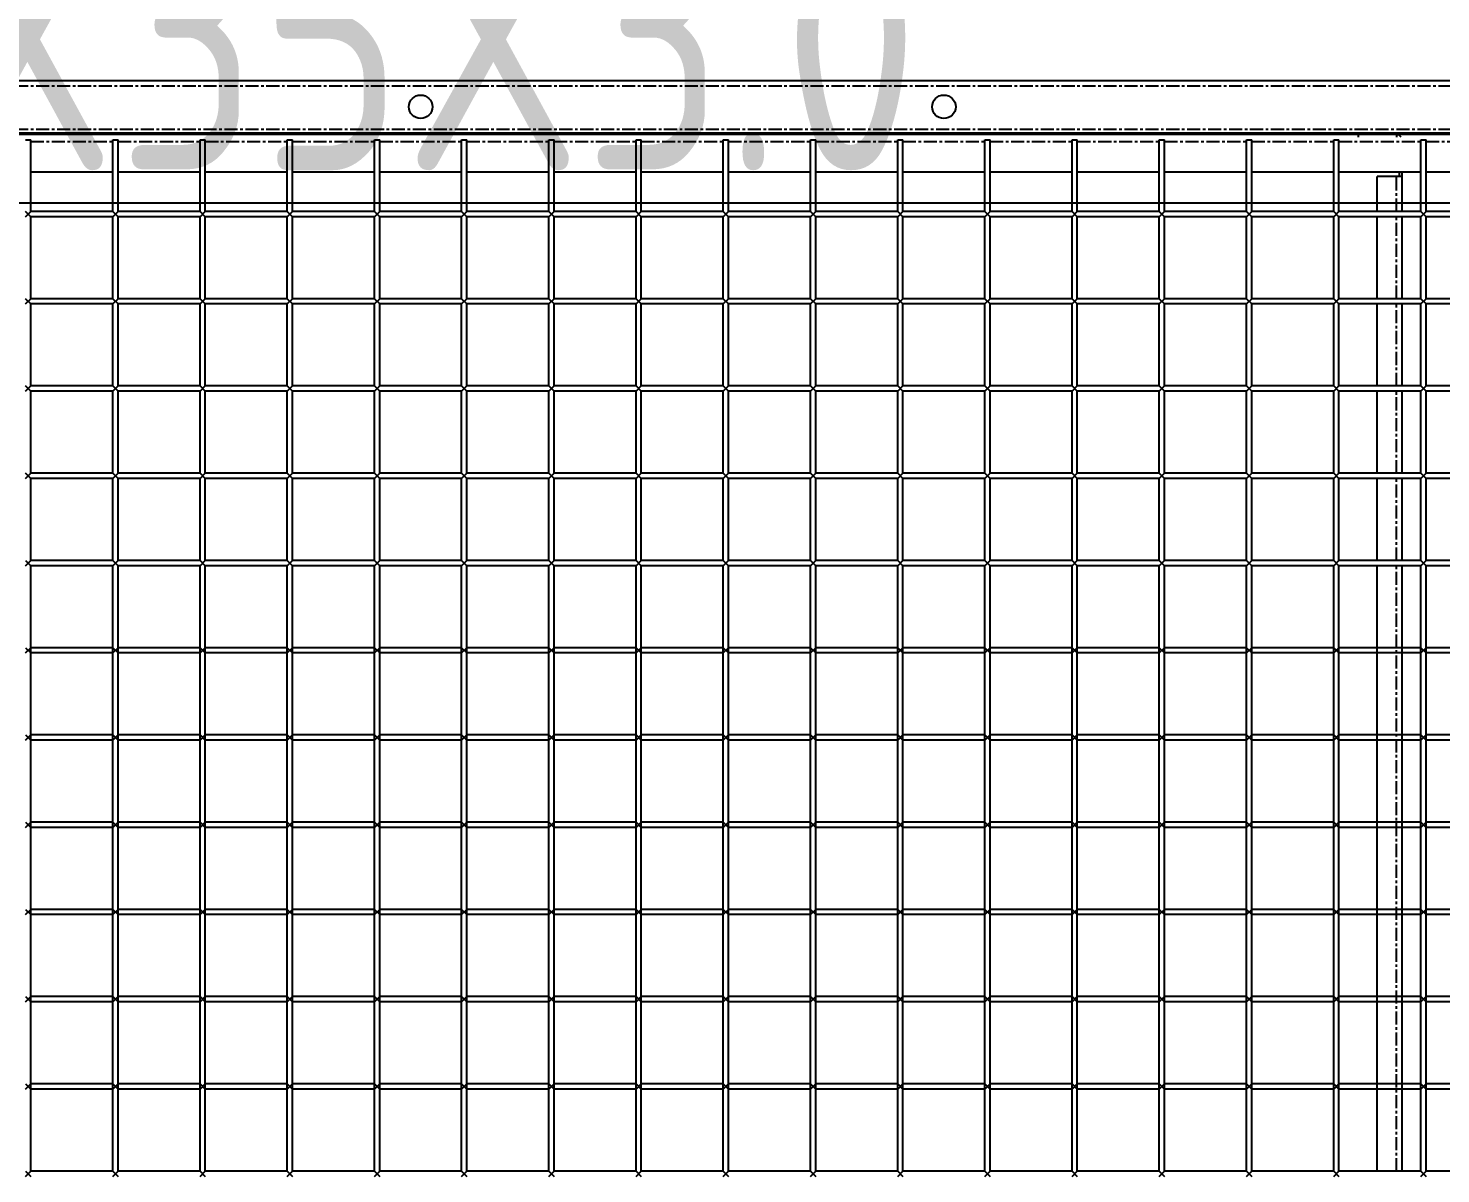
# Model space of a CAD drawing. Header units: millimetres. Extents: x -198529 to 244266, y -64 to 158464.
# Drawn here: x -144803 to -143993, y 108874 to 109530 of the extents above; entities that cross this region are included whole.
import ezdxf

# ---------------------------------------------------------------- set-up
doc = ezdxf.new("R2010")
doc.units = ezdxf.units.MM
doc.linetypes.add('CENTER', pattern=[12, 7.5, -1.5, 1.5, -1.5])
for name, color, linetype in [('0-DCC', 30, 'Continuous'), ('0-DCC-STRUC', 180, 'Continuous'), ('0-DCC-STRUC-T', 4, 'Continuous')]:
    doc.layers.add(name, color=color, linetype=linetype)
doc.styles.add('EDRI-COM', font='tssdeng.shx', dxfattribs={"width": 0.8, "bigfont": 'hztxt.shx'})

# ---------------------------------------------------------------- blocks, each defined once
blk = doc.blocks.new('DCC2850x2600(左)')
at = {"color": 0, "linetype": 'Continuous'}
for p, q in [((47991.5, -71878.48), (50640, -71878.48)), ((50640, -71909.38), (47993, -71909.38)), ((49413.5, -71912.38), (49416.5, -71912.38)), ((49416.5, -71953.48), (49416.5, -71912.38)), ((49463.5, -71953.48), (49463.5, -71912.38)), ((49463.5, -71912.38), (49466.5, -71912.38)), ((49466.5, -71953.48), (49466.5, -71912.38)), ((49513.5, -71953.48), (49513.5, -71912.38)), ((49513.5, -71912.38), (49516.5, -71912.38)), ((49516.5, -71953.48), (49516.5, -71912.38)), ((49563.5, -71953.48), (49563.5, -71912.38)), ((49563.5, -71912.38), (49566.5, -71912.38)), ((49566.5, -71953.48), (49566.5, -71912.38)), ((49613.5, -71953.48), (49613.5, -71912.38)), ((49613.5, -71912.38), (49616.5, -71912.38)), ((49616.5, -71953.48), (49616.5, -71912.38)), ((49663.5, -71953.48), (49663.5, -71912.38)), ((49663.5, -71912.38), (49666.5, -71912.38)), ((49666.5, -71953.48), (49666.5, -71912.38)), ((49713.5, -71953.48), (49713.5, -71912.38)), ((49713.5, -71912.38), (49716.5, -71912.38)), ((49716.5, -71953.48), (49716.5, -71912.38)), ((49763.5, -71953.48), (49763.5, -71912.38)), ((49763.5, -71912.38), (49766.5, -71912.38)), ((49766.5, -71953.48), (49766.5, -71912.38)), ((49813.5, -71953.48), (49813.5, -71912.38)), ((49813.5, -71912.38), (49816.5, -71912.38)), ((49816.5, -71953.48), (49816.5, -71912.38)), ((49863.5, -71953.48), (49863.5, -71912.38)), ((49863.5, -71912.38), (49866.5, -71912.38)), ((49866.5, -71953.48), (49866.5, -71912.38)), ((49913.5, -71953.48), (49913.5, -71912.38)), ((49913.5, -71912.38), (49916.5, -71912.38)), ((49916.5, -71953.48), (49916.5, -71912.38)), ((49963.5, -71953.48), (49963.5, -71912.38)), ((49963.5, -71912.38), (49966.5, -71912.38)), ((49966.5, -71953.48), (49966.5, -71912.38)), ((50013.5, -71953.48), (50013.5, -71912.38)), ((50013.5, -71912.38), (50016.5, -71912.38)), ((50016.5, -71953.48), (50016.5, -71912.38)), ((50063.5, -71953.48), (50063.5, -71912.38)), ((50063.5, -71912.38), (50066.5, -71912.38)), ((50066.5, -71953.48), (50066.5, -71912.38)), ((50113.5, -71953.48), (50113.5, -71912.38)), ((50113.5, -71912.38), (50116.5, -71912.38)), ((50116.5, -71953.48), (50116.5, -71912.38)), ((50163.5, -71953.48), (50163.5, -71912.38)), ((50163.5, -71912.38), (50166.5, -71912.38)), ((50166.5, -71953.48), (50166.5, -71912.38)), ((50177.5, -71909.38), (50177.5, -71910.88)), ((50213.5, -71953.48), (50213.5, -71912.38)), ((50213.5, -71912.38), (50216.5, -71912.38)), ((50216.5, -71953.48), (50216.5, -71912.38)), ((49463.5, -71930.88), (49416.5, -71930.88)), ((49513.5, -71930.88), (49466.5, -71930.88)), ((49563.5, -71930.88), (49516.5, -71930.88)), ((49613.5, -71930.88), (49566.5, -71930.88)), ((49663.5, -71930.88), (49616.5, -71930.88)), ((49713.5, -71930.88), (49666.5, -71930.88)), ((49763.5, -71930.88), (49716.5, -71930.88)), ((49813.5, -71930.88), (49766.5, -71930.88)), ((49863.5, -71930.88), (49816.5, -71930.88)), ((49913.5, -71930.88), (49866.5, -71930.88)), ((49963.5, -71930.88), (49916.5, -71930.88)), ((50013.5, -71930.88), (49966.5, -71930.88)), ((50063.5, -71930.88), (50016.5, -71930.88)), ((50113.5, -71930.88), (50066.5, -71930.88)), ((50163.5, -71930.88), (50116.5, -71930.88)), ((50213.5, -71930.88), (50166.5, -71930.88)), ((50201, -71930.88), (50201, -71933.38)), ((50202.5, -71930.88), (50202.5, -71953.48)), ((50263.5, -71930.88), (50216.5, -71930.88)), ((50188.5, -71953.48), (50188.5, -71933.38)), ((50202.5, -71933.38), (50188.5, -71933.38)), ((49413.5, -71956.48), (49416.5, -71953.48)), ((49416.5, -71956.48), (49413.5, -71953.48)), ((49463.5, -71953.48), (49416.5, -71953.48)), ((49416.5, -72003.48), (49416.5, -71956.48)), ((49463.5, -71956.48), (49416.5, -71956.48)), ((49463.5, -71956.48), (49466.5, -71953.48)), ((49466.5, -71956.48), (49463.5, -71953.48)), ((49463.5, -72003.48), (49463.5, -71956.48)), ((49513.5, -71953.48), (49466.5, -71953.48)), ((49466.5, -72003.48), (49466.5, -71956.48)), ((49513.5, -71956.48), (49466.5, -71956.48)), ((49513.5, -71956.48), (49516.5, -71953.48)), ((49516.5, -71956.48), (49513.5, -71953.48)), ((49513.5, -72003.48), (49513.5, -71956.48)), ((49563.5, -71953.48), (49516.5, -71953.48)), ((49516.5, -72003.48), (49516.5, -71956.48)), ((49563.5, -71956.48), (49516.5, -71956.48)), ((49563.5, -71956.48), (49566.5, -71953.48)), ((49563.5, -71953.48), (49566.5, -71956.48)), ((49563.5, -72003.48), (49563.5, -71956.48)), ((49613.5, -71953.48), (49566.5, -71953.48)), ((49566.5, -72003.48), (49566.5, -71956.48)), ((49613.5, -71956.48), (49566.5, -71956.48)), ((49613.5, -71956.48), (49616.5, -71953.48)), ((49613.5, -71953.48), (49616.5, -71956.48)), ((49613.5, -72003.48), (49613.5, -71956.48)), ((49663.5, -71953.48), (49616.5, -71953.48)), ((49616.5, -72003.48), (49616.5, -71956.48)), ((49663.5, -71956.48), (49616.5, -71956.48)), ((49663.5, -71956.48), (49666.5, -71953.48)), ((49663.5, -71953.48), (49666.5, -71956.48)), ((49663.5, -72003.48), (49663.5, -71956.48)), ((49713.5, -71953.48), (49666.5, -71953.48)), ((49666.5, -72003.48), (49666.5, -71956.48)), ((49713.5, -71956.48), (49666.5, -71956.48)), ((49713.5, -71956.48), (49716.5, -71953.48)), ((49713.5, -71953.48), (49716.5, -71956.48)), ((49713.5, -72003.48), (49713.5, -71956.48)), ((49763.5, -71953.48), (49716.5, -71953.48)), ((49716.5, -72003.48), (49716.5, -71956.48)), ((49763.5, -71956.48), (49716.5, -71956.48)), ((49763.5, -71956.48), (49766.5, -71953.48)), ((49763.5, -71953.48), (49766.5, -71956.48)), ((49763.5, -72003.48), (49763.5, -71956.48)), ((49813.5, -71953.48), (49766.5, -71953.48)), ((49766.5, -72003.48), (49766.5, -71956.48)), ((49813.5, -71956.48), (49766.5, -71956.48)), ((49813.5, -71956.48), (49816.5, -71953.48)), ((49813.5, -71953.48), (49816.5, -71956.48)), ((49813.5, -72003.48), (49813.5, -71956.48)), ((49863.5, -71953.48), (49816.5, -71953.48)), ((49816.5, -72003.48), (49816.5, -71956.48)), ((49863.5, -71956.48), (49816.5, -71956.48)), ((49863.5, -71956.48), (49866.5, -71953.48)), ((49863.5, -71953.48), (49866.5, -71956.48)), ((49863.5, -72003.48), (49863.5, -71956.48)), ((49913.5, -71953.48), (49866.5, -71953.48)), ((49866.5, -72003.48), (49866.5, -71956.48)), ((49913.5, -71956.48), (49866.5, -71956.48)), ((49913.5, -71956.48), (49916.5, -71953.48)), ((49913.5, -71953.48), (49916.5, -71956.48)), ((49913.5, -72003.48), (49913.5, -71956.48)), ((49963.5, -71953.48), (49916.5, -71953.48)), ((49916.5, -72003.48), (49916.5, -71956.48)), ((49963.5, -71956.48), (49916.5, -71956.48)), ((49963.5, -71956.48), (49966.5, -71953.48)), ((49963.5, -71953.48), (49966.5, -71956.48)), ((49963.5, -72003.48), (49963.5, -71956.48)), ((50013.5, -71953.48), (49966.5, -71953.48)), ((49966.5, -72003.48), (49966.5, -71956.48)), ((50013.5, -71956.48), (49966.5, -71956.48)), ((50013.5, -71956.48), (50016.5, -71953.48)), ((50013.5, -71953.48), (50016.5, -71956.48)), ((50013.5, -72003.48), (50013.5, -71956.48)), ((50063.5, -71953.48), (50016.5, -71953.48)), ((50016.5, -72003.48), (50016.5, -71956.48)), ((50063.5, -71956.48), (50016.5, -71956.48)), ((50063.5, -71956.48), (50066.5, -71953.48)), ((50063.5, -71953.48), (50066.5, -71956.48)), ((50063.5, -72003.48), (50063.5, -71956.48)), ((50113.5, -71953.48), (50066.5, -71953.48)), ((50066.5, -72003.48), (50066.5, -71956.48)), ((50113.5, -71956.48), (50066.5, -71956.48)), ((50113.5, -71956.48), (50116.5, -71953.48)), ((50113.5, -71953.48), (50116.5, -71956.48)), ((50113.5, -72003.48), (50113.5, -71956.48)), ((50163.5, -71953.48), (50116.5, -71953.48)), ((50116.5, -72003.48), (50116.5, -71956.48)), ((50163.5, -71956.48), (50116.5, -71956.48)), ((50163.5, -71956.48), (50166.5, -71953.48)), ((50163.5, -71953.48), (50166.5, -71956.48)), ((50163.5, -72003.48), (50163.5, -71956.48)), ((50213.5, -71953.48), (50166.5, -71953.48)), ((50166.5, -72003.48), (50166.5, -71956.48)), ((50213.5, -71956.48), (50166.5, -71956.48)), ((50188.5, -72003.48), (50188.5, -71956.48)), ((50202.5, -71956.48), (50202.5, -72003.48)), ((50213.5, -71956.48), (50216.5, -71953.48)), ((50213.5, -71953.48), (50216.5, -71956.48)), ((50213.5, -72003.48), (50213.5, -71956.48)), ((50263.5, -71953.48), (50216.5, -71953.48)), ((50216.5, -72003.48), (50216.5, -71956.48)), ((50263.5, -71956.48), (50216.5, -71956.48)), ((49413.5, -72006.48), (49416.5, -72003.48)), ((49416.5, -72006.48), (49413.5, -72003.48)), ((49463.5, -72003.48), (49416.5, -72003.48)), ((49463.5, -72006.48), (49466.5, -72003.48)), ((49466.5, -72006.48), (49463.5, -72003.48)), ((49513.5, -72003.48), (49466.5, -72003.48)), ((49513.5, -72006.48), (49516.5, -72003.48)), ((49516.5, -72006.48), (49513.5, -72003.48)), ((49563.5, -72003.48), (49516.5, -72003.48)), ((49563.5, -72006.48), (49566.5, -72003.48)), ((49563.5, -72003.48), (49566.5, -72006.48)), ((49613.5, -72003.48), (49566.5, -72003.48)), ((49613.5, -72006.48), (49616.5, -72003.48)), ((49613.5, -72003.48), (49616.5, -72006.48)), ((49663.5, -72003.48), (49616.5, -72003.48)), ((49663.5, -72006.48), (49666.5, -72003.48)), ((49663.5, -72003.48), (49666.5, -72006.48)), ((49713.5, -72003.48), (49666.5, -72003.48)), ((49713.5, -72006.48), (49716.5, -72003.48)), ((49713.5, -72003.48), (49716.5, -72006.48)), ((49763.5, -72003.48), (49716.5, -72003.48)), ((49763.5, -72006.48), (49766.5, -72003.48)), ((49763.5, -72003.48), (49766.5, -72006.48)), ((49813.5, -72003.48), (49766.5, -72003.48)), ((49813.5, -72006.48), (49816.5, -72003.48)), ((49813.5, -72003.48), (49816.5, -72006.48)), ((49863.5, -72003.48), (49816.5, -72003.48)), ((49863.5, -72006.48), (49866.5, -72003.48)), ((49863.5, -72003.48), (49866.5, -72006.48)), ((49913.5, -72003.48), (49866.5, -72003.48)), ((49913.5, -72006.48), (49916.5, -72003.48)), ((49913.5, -72003.48), (49916.5, -72006.48)), ((49963.5, -72003.48), (49916.5, -72003.48)), ((49963.5, -72006.48), (49966.5, -72003.48)), ((49963.5, -72003.48), (49966.5, -72006.48)), ((50013.5, -72003.48), (49966.5, -72003.48)), ((50013.5, -72006.48), (50016.5, -72003.48)), ((50013.5, -72003.48), (50016.5, -72006.48)), ((50063.5, -72003.48), (50016.5, -72003.48)), ((50063.5, -72006.48), (50066.5, -72003.48)), ((50063.5, -72003.48), (50066.5, -72006.48)), ((50113.5, -72003.48), (50066.5, -72003.48)), ((50113.5, -72006.48), (50116.5, -72003.48)), ((50113.5, -72003.48), (50116.5, -72006.48)), ((50163.5, -72003.48), (50116.5, -72003.48)), ((50163.5, -72006.48), (50166.5, -72003.48)), ((50163.5, -72003.48), (50166.5, -72006.48)), ((50213.5, -72003.48), (50166.5, -72003.48)), ((50213.5, -72006.48), (50216.5, -72003.48)), ((50213.5, -72003.48), (50216.5, -72006.48)), ((50263.5, -72003.48), (50216.5, -72003.48)), ((49416.5, -72053.48), (49416.5, -72006.48)), ((49463.5, -72006.48), (49416.5, -72006.48)), ((49463.5, -72053.48), (49463.5, -72006.48)), ((49466.5, -72053.48), (49466.5, -72006.48)), ((49513.5, -72006.48), (49466.5, -72006.48)), ((49513.5, -72053.48), (49513.5, -72006.48)), ((49516.5, -72053.48), (49516.5, -72006.48)), ((49563.5, -72006.48), (49516.5, -72006.48)), ((49563.5, -72053.48), (49563.5, -72006.48)), ((49566.5, -72053.48), (49566.5, -72006.48)), ((49613.5, -72006.48), (49566.5, -72006.48)), ((49613.5, -72053.48), (49613.5, -72006.48)), ((49616.5, -72053.48), (49616.5, -72006.48)), ((49663.5, -72006.48), (49616.5, -72006.48)), ((49663.5, -72053.48), (49663.5, -72006.48)), ((49666.5, -72053.48), (49666.5, -72006.48)), ((49713.5, -72006.48), (49666.5, -72006.48)), ((49713.5, -72053.48), (49713.5, -72006.48)), ((49716.5, -72053.48), (49716.5, -72006.48)), ((49763.5, -72006.48), (49716.5, -72006.48)), ((49763.5, -72053.48), (49763.5, -72006.48)), ((49766.5, -72053.48), (49766.5, -72006.48)), ((49813.5, -72006.48), (49766.5, -72006.48)), ((49813.5, -72053.48), (49813.5, -72006.48)), ((49816.5, -72053.48), (49816.5, -72006.48)), ((49863.5, -72006.48), (49816.5, -72006.48)), ((49863.5, -72053.48), (49863.5, -72006.48)), ((49866.5, -72053.48), (49866.5, -72006.48)), ((49913.5, -72006.48), (49866.5, -72006.48)), ((49913.5, -72053.48), (49913.5, -72006.48)), ((49916.5, -72053.48), (49916.5, -72006.48)), ((49963.5, -72006.48), (49916.5, -72006.48)), ((49963.5, -72053.48), (49963.5, -72006.48)), ((49966.5, -72053.48), (49966.5, -72006.48)), ((50013.5, -72006.48), (49966.5, -72006.48)), ((50013.5, -72053.48), (50013.5, -72006.48)), ((50016.5, -72053.48), (50016.5, -72006.48)), ((50063.5, -72006.48), (50016.5, -72006.48)), ((50063.5, -72053.48), (50063.5, -72006.48)), ((50066.5, -72053.48), (50066.5, -72006.48)), ((50113.5, -72006.48), (50066.5, -72006.48)), ((50113.5, -72053.48), (50113.5, -72006.48)), ((50116.5, -72053.48), (50116.5, -72006.48)), ((50163.5, -72006.48), (50116.5, -72006.48)), ((50163.5, -72053.48), (50163.5, -72006.48)), ((50166.5, -72053.48), (50166.5, -72006.48)), ((50213.5, -72006.48), (50166.5, -72006.48)), ((50188.5, -72053.48), (50188.5, -72006.48)), ((50202.5, -72006.48), (50202.5, -72053.48)), ((50213.5, -72053.48), (50213.5, -72006.48)), ((50216.5, -72053.48), (50216.5, -72006.48)), ((50263.5, -72006.48), (50216.5, -72006.48)), ((49413.5, -72056.48), (49416.5, -72053.48)), ((49416.5, -72056.48), (49413.5, -72053.48)), ((49463.5, -72053.48), (49416.5, -72053.48)), ((49463.5, -72056.48), (49466.5, -72053.48)), ((49466.5, -72056.48), (49463.5, -72053.48)), ((49513.5, -72053.48), (49466.5, -72053.48)), ((49513.5, -72056.48), (49516.5, -72053.48)), ((49513.5, -72053.48), (49516.5, -72056.48)), ((49563.5, -72053.48), (49516.5, -72053.48)), ((49563.5, -72056.48), (49566.5, -72053.48)), ((49563.5, -72053.48), (49566.5, -72056.48)), ((49613.5, -72053.48), (49566.5, -72053.48)), ((49613.5, -72056.48), (49616.5, -72053.48)), ((49613.5, -72053.48), (49616.5, -72056.48)), ((49663.5, -72053.48), (49616.5, -72053.48)), ((49663.5, -72056.48), (49666.5, -72053.48)), ((49663.5, -72053.48), (49666.5, -72056.48)), ((49713.5, -72053.48), (49666.5, -72053.48)), ((49713.5, -72056.48), (49716.5, -72053.48)), ((49713.5, -72053.48), (49716.5, -72056.48)), ((49763.5, -72053.48), (49716.5, -72053.48)), ((49763.5, -72056.48), (49766.5, -72053.48)), ((49763.5, -72053.48), (49766.5, -72056.48)), ((49813.5, -72053.48), (49766.5, -72053.48)), ((49813.5, -72056.48), (49816.5, -72053.48)), ((49813.5, -72053.48), (49816.5, -72056.48)), ((49863.5, -72053.48), (49816.5, -72053.48)), ((49863.5, -72056.48), (49866.5, -72053.48)), ((49863.5, -72053.48), (49866.5, -72056.48)), ((49913.5, -72053.48), (49866.5, -72053.48)), ((49913.5, -72056.48), (49916.5, -72053.48)), ((49913.5, -72053.48), (49916.5, -72056.48)), ((49963.5, -72053.48), (49916.5, -72053.48)), ((49963.5, -72056.48), (49966.5, -72053.48)), ((49963.5, -72053.48), (49966.5, -72056.48)), ((50013.5, -72053.48), (49966.5, -72053.48)), ((50013.5, -72056.48), (50016.5, -72053.48)), ((50013.5, -72053.48), (50016.5, -72056.48)), ((50063.5, -72053.48), (50016.5, -72053.48)), ((50063.5, -72056.48), (50066.5, -72053.48)), ((50063.5, -72053.48), (50066.5, -72056.48)), ((50113.5, -72053.48), (50066.5, -72053.48)), ((50113.5, -72056.48), (50116.5, -72053.48)), ((50113.5, -72053.48), (50116.5, -72056.48)), ((50163.5, -72053.48), (50116.5, -72053.48)), ((50163.5, -72056.48), (50166.5, -72053.48)), ((50163.5, -72053.48), (50166.5, -72056.48)), ((50213.5, -72053.48), (50166.5, -72053.48)), ((50213.5, -72056.48), (50216.5, -72053.48)), ((50213.5, -72053.48), (50216.5, -72056.48)), ((50263.5, -72053.48), (50216.5, -72053.48)), ((49416.5, -72103.48), (49416.5, -72056.48)), ((49463.5, -72056.48), (49416.5, -72056.48)), ((49463.5, -72103.48), (49463.5, -72056.48)), ((49466.5, -72103.48), (49466.5, -72056.48)), ((49513.5, -72056.48), (49466.5, -72056.48)), ((49513.5, -72103.48), (49513.5, -72056.48)), ((49516.5, -72103.48), (49516.5, -72056.48)), ((49563.5, -72056.48), (49516.5, -72056.48)), ((49563.5, -72103.48), (49563.5, -72056.48)), ((49566.5, -72103.48), (49566.5, -72056.48)), ((49613.5, -72056.48), (49566.5, -72056.48)), ((49613.5, -72103.48), (49613.5, -72056.48)), ((49616.5, -72103.48), (49616.5, -72056.48)), ((49663.5, -72056.48), (49616.5, -72056.48)), ((49663.5, -72103.48), (49663.5, -72056.48)), ((49666.5, -72103.48), (49666.5, -72056.48)), ((49713.5, -72056.48), (49666.5, -72056.48)), ((49713.5, -72103.48), (49713.5, -72056.48)), ((49716.5, -72103.48), (49716.5, -72056.48)), ((49763.5, -72056.48), (49716.5, -72056.48)), ((49763.5, -72103.48), (49763.5, -72056.48)), ((49766.5, -72103.48), (49766.5, -72056.48)), ((49813.5, -72056.48), (49766.5, -72056.48)), ((49813.5, -72103.48), (49813.5, -72056.48)), ((49816.5, -72103.48), (49816.5, -72056.48)), ((49863.5, -72056.48), (49816.5, -72056.48)), ((49863.5, -72103.48), (49863.5, -72056.48)), ((49866.5, -72103.48), (49866.5, -72056.48)), ((49913.5, -72056.48), (49866.5, -72056.48)), ((49913.5, -72103.48), (49913.5, -72056.48)), ((49916.5, -72103.48), (49916.5, -72056.48)), ((49963.5, -72056.48), (49916.5, -72056.48)), ((49963.5, -72103.48), (49963.5, -72056.48)), ((49966.5, -72103.48), (49966.5, -72056.48)), ((50013.5, -72056.48), (49966.5, -72056.48)), ((50013.5, -72103.48), (50013.5, -72056.48)), ((50016.5, -72103.48), (50016.5, -72056.48)), ((50063.5, -72056.48), (50016.5, -72056.48)), ((50063.5, -72103.48), (50063.5, -72056.48)), ((50066.5, -72103.48), (50066.5, -72056.48)), ((50113.5, -72056.48), (50066.5, -72056.48)), ((50113.5, -72103.48), (50113.5, -72056.48)), ((50116.5, -72103.48), (50116.5, -72056.48)), ((50163.5, -72056.48), (50116.5, -72056.48)), ((50163.5, -72103.48), (50163.5, -72056.48)), ((50166.5, -72103.48), (50166.5, -72056.48)), ((50213.5, -72056.48), (50166.5, -72056.48)), ((50188.5, -72103.48), (50188.5, -72056.48)), ((50202.5, -72056.48), (50202.5, -72103.48)), ((50213.5, -72103.48), (50213.5, -72056.48)), ((50216.5, -72103.48), (50216.5, -72056.48)), ((50263.5, -72056.48), (50216.5, -72056.48)), ((49413.5, -72106.48), (49416.5, -72103.48)), ((49416.5, -72106.48), (49413.5, -72103.48)), ((49463.5, -72103.48), (49416.5, -72103.48)), ((49416.5, -72153.48), (49416.5, -72106.48)), ((49463.5, -72106.48), (49416.5, -72106.48)), ((49463.5, -72106.48), (49466.5, -72103.48)), ((49463.5, -72103.48), (49466.5, -72106.48)), ((49463.5, -72153.48), (49463.5, -72106.48)), ((49513.5, -72103.48), (49466.5, -72103.48)), ((49466.5, -72153.48), (49466.5, -72106.48)), ((49513.5, -72106.48), (49466.5, -72106.48)), ((49513.5, -72106.48), (49516.5, -72103.48)), ((49513.5, -72103.48), (49516.5, -72106.48)), ((49513.5, -72153.48), (49513.5, -72106.48)), ((49563.5, -72103.48), (49516.5, -72103.48)), ((49516.5, -72153.48), (49516.5, -72106.48)), ((49563.5, -72106.48), (49516.5, -72106.48)), ((49563.5, -72106.48), (49566.5, -72103.48)), ((49563.5, -72103.48), (49566.5, -72106.48)), ((49563.5, -72153.48), (49563.5, -72106.48)), ((49613.5, -72103.48), (49566.5, -72103.48)), ((49566.5, -72153.48), (49566.5, -72106.48)), ((49613.5, -72106.48), (49566.5, -72106.48)), ((49613.5, -72106.48), (49616.5, -72103.48)), ((49613.5, -72103.48), (49616.5, -72106.48)), ((49613.5, -72153.48), (49613.5, -72106.48)), ((49663.5, -72103.48), (49616.5, -72103.48)), ((49616.5, -72153.48), (49616.5, -72106.48)), ((49663.5, -72106.48), (49616.5, -72106.48)), ((49663.5, -72106.48), (49666.5, -72103.48)), ((49663.5, -72103.48), (49666.5, -72106.48)), ((49663.5, -72153.48), (49663.5, -72106.48)), ((49713.5, -72103.48), (49666.5, -72103.48)), ((49666.5, -72153.48), (49666.5, -72106.48)), ((49713.5, -72106.48), (49666.5, -72106.48)), ((49713.5, -72106.48), (49716.5, -72103.48)), ((49713.5, -72103.48), (49716.5, -72106.48)), ((49713.5, -72153.48), (49713.5, -72106.48)), ((49763.5, -72103.48), (49716.5, -72103.48)), ((49716.5, -72153.48), (49716.5, -72106.48)), ((49763.5, -72106.48), (49716.5, -72106.48)), ((49763.5, -72106.48), (49766.5, -72103.48)), ((49763.5, -72103.48), (49766.5, -72106.48)), ((49763.5, -72153.48), (49763.5, -72106.48)), ((49813.5, -72103.48), (49766.5, -72103.48)), ((49766.5, -72153.48), (49766.5, -72106.48)), ((49813.5, -72106.48), (49766.5, -72106.48)), ((49813.5, -72106.48), (49816.5, -72103.48)), ((49813.5, -72103.48), (49816.5, -72106.48)), ((49813.5, -72153.48), (49813.5, -72106.48)), ((49863.5, -72103.48), (49816.5, -72103.48)), ((49816.5, -72153.48), (49816.5, -72106.48)), ((49863.5, -72106.48), (49816.5, -72106.48)), ((49863.5, -72106.48), (49866.5, -72103.48)), ((49863.5, -72103.48), (49866.5, -72106.48)), ((49863.5, -72153.48), (49863.5, -72106.48)), ((49913.5, -72103.48), (49866.5, -72103.48)), ((49866.5, -72153.48), (49866.5, -72106.48)), ((49913.5, -72106.48), (49866.5, -72106.48)), ((49913.5, -72106.48), (49916.5, -72103.48)), ((49913.5, -72103.48), (49916.5, -72106.48)), ((49913.5, -72153.48), (49913.5, -72106.48)), ((49963.5, -72103.48), (49916.5, -72103.48)), ((49916.5, -72153.48), (49916.5, -72106.48)), ((49963.5, -72106.48), (49916.5, -72106.48)), ((49963.5, -72106.48), (49966.5, -72103.48)), ((49963.5, -72103.48), (49966.5, -72106.48)), ((49963.5, -72153.48), (49963.5, -72106.48)), ((50013.5, -72103.48), (49966.5, -72103.48)), ((49966.5, -72153.48), (49966.5, -72106.48)), ((50013.5, -72106.48), (49966.5, -72106.48)), ((50013.5, -72106.48), (50016.5, -72103.48)), ((50013.5, -72103.48), (50016.5, -72106.48)), ((50013.5, -72153.48), (50013.5, -72106.48)), ((50063.5, -72103.48), (50016.5, -72103.48)), ((50016.5, -72153.48), (50016.5, -72106.48)), ((50063.5, -72106.48), (50016.5, -72106.48)), ((50063.5, -72106.48), (50066.5, -72103.48)), ((50063.5, -72103.48), (50066.5, -72106.48)), ((50063.5, -72153.48), (50063.5, -72106.48)), ((50113.5, -72103.48), (50066.5, -72103.48)), ((50066.5, -72153.48), (50066.5, -72106.48)), ((50113.5, -72106.48), (50066.5, -72106.48)), ((50113.5, -72106.48), (50116.5, -72103.48)), ((50113.5, -72103.48), (50116.5, -72106.48)), ((50113.5, -72153.48), (50113.5, -72106.48)), ((50163.5, -72103.48), (50116.5, -72103.48)), ((50116.5, -72153.48), (50116.5, -72106.48)), ((50163.5, -72106.48), (50116.5, -72106.48)), ((50163.5, -72106.48), (50166.5, -72103.48)), ((50163.5, -72103.48), (50166.5, -72106.48)), ((50163.5, -72153.48), (50163.5, -72106.48)), ((50213.5, -72103.48), (50166.5, -72103.48)), ((50166.5, -72153.48), (50166.5, -72106.48)), ((50213.5, -72106.48), (50166.5, -72106.48)), ((50188.5, -72153.48), (50188.5, -72106.48)), ((50202.5, -72106.48), (50202.5, -72153.48)), ((50213.5, -72106.48), (50216.5, -72103.48)), ((50213.5, -72103.48), (50216.5, -72106.48)), ((50213.5, -72153.48), (50213.5, -72106.48)), ((50263.5, -72103.48), (50216.5, -72103.48)), ((50216.5, -72153.48), (50216.5, -72106.48)), ((50263.5, -72106.48), (50216.5, -72106.48)), ((49413.5, -72156.48), (49416.5, -72153.48)), ((49413.5, -72153.48), (49416.5, -72156.48)), ((49463.5, -72153.48), (49416.5, -72153.48)), ((49416.5, -72503.48), (49416.5, -72156.48)), ((49463.5, -72156.48), (49416.5, -72156.48)), ((49463.5, -72156.48), (49466.5, -72153.48)), ((49463.5, -72153.48), (49466.5, -72156.48)), ((49463.5, -72503.48), (49463.5, -72156.48)), ((49513.5, -72153.48), (49466.5, -72153.48)), ((49466.5, -72503.48), (49466.5, -72156.48)), ((49513.5, -72156.48), (49466.5, -72156.48)), ((49513.5, -72156.48), (49516.5, -72153.48)), ((49513.5, -72153.48), (49516.5, -72156.48)), ((49513.5, -72503.48), (49513.5, -72156.48)), ((49563.5, -72153.48), (49516.5, -72153.48)), ((49516.5, -72503.48), (49516.5, -72156.48)), ((49563.5, -72156.48), (49516.5, -72156.48)), ((49563.5, -72156.48), (49566.5, -72153.48)), ((49563.5, -72153.48), (49566.5, -72156.48)), ((49563.5, -72503.48), (49563.5, -72156.48)), ((49613.5, -72153.48), (49566.5, -72153.48)), ((49566.5, -72503.48), (49566.5, -72156.48)), ((49613.5, -72156.48), (49566.5, -72156.48)), ((49613.5, -72156.48), (49616.5, -72153.48)), ((49613.5, -72153.48), (49616.5, -72156.48)), ((49613.5, -72503.48), (49613.5, -72156.48)), ((49663.5, -72153.48), (49616.5, -72153.48)), ((49616.5, -72503.48), (49616.5, -72156.48)), ((49663.5, -72156.48), (49616.5, -72156.48)), ((49663.5, -72156.48), (49666.5, -72153.48)), ((49663.5, -72153.48), (49666.5, -72156.48)), ((49663.5, -72503.48), (49663.5, -72156.48)), ((49713.5, -72153.48), (49666.5, -72153.48)), ((49666.5, -72503.48), (49666.5, -72156.48)), ((49713.5, -72156.48), (49666.5, -72156.48)), ((49713.5, -72156.48), (49716.5, -72153.48)), ((49713.5, -72153.48), (49716.5, -72156.48)), ((49713.5, -72503.48), (49713.5, -72156.48)), ((49763.5, -72153.48), (49716.5, -72153.48)), ((49716.5, -72503.48), (49716.5, -72156.48)), ((49763.5, -72156.48), (49716.5, -72156.48)), ((49763.5, -72156.48), (49766.5, -72153.48)), ((49763.5, -72153.48), (49766.5, -72156.48)), ((49763.5, -72503.48), (49763.5, -72156.48)), ((49813.5, -72153.48), (49766.5, -72153.48)), ((49766.5, -72503.48), (49766.5, -72156.48)), ((49813.5, -72156.48), (49766.5, -72156.48)), ((49813.5, -72156.48), (49816.5, -72153.48)), ((49813.5, -72153.48), (49816.5, -72156.48)), ((49813.5, -72503.48), (49813.5, -72156.48)), ((49863.5, -72153.48), (49816.5, -72153.48)), ((49816.5, -72503.48), (49816.5, -72156.48)), ((49863.5, -72156.48), (49816.5, -72156.48)), ((49863.5, -72156.48), (49866.5, -72153.48)), ((49863.5, -72153.48), (49866.5, -72156.48)), ((49863.5, -72503.48), (49863.5, -72156.48)), ((49913.5, -72153.48), (49866.5, -72153.48)), ((49866.5, -72503.48), (49866.5, -72156.48)), ((49913.5, -72156.48), (49866.5, -72156.48)), ((49913.5, -72156.48), (49916.5, -72153.48)), ((49913.5, -72153.48), (49916.5, -72156.48)), ((49913.5, -72503.48), (49913.5, -72156.48)), ((49963.5, -72153.48), (49916.5, -72153.48)), ((49916.5, -72503.48), (49916.5, -72156.48)), ((49963.5, -72156.48), (49916.5, -72156.48)), ((49963.5, -72156.48), (49966.5, -72153.48)), ((49963.5, -72153.48), (49966.5, -72156.48)), ((49963.5, -72503.48), (49963.5, -72156.48)), ((50013.5, -72153.48), (49966.5, -72153.48)), ((49966.5, -72503.48), (49966.5, -72156.48)), ((50013.5, -72156.48), (49966.5, -72156.48)), ((50013.5, -72156.48), (50016.5, -72153.48)), ((50013.5, -72153.48), (50016.5, -72156.48)), ((50013.5, -72503.48), (50013.5, -72156.48)), ((50063.5, -72153.48), (50016.5, -72153.48)), ((50016.5, -72503.48), (50016.5, -72156.48)), ((50063.5, -72156.48), (50016.5, -72156.48)), ((50063.5, -72156.48), (50066.5, -72153.48)), ((50063.5, -72153.48), (50066.5, -72156.48)), ((50063.5, -72503.48), (50063.5, -72156.48)), ((50113.5, -72153.48), (50066.5, -72153.48)), ((50066.5, -72503.48), (50066.5, -72156.48)), ((50113.5, -72156.48), (50066.5, -72156.48)), ((50113.5, -72156.48), (50116.5, -72153.48)), ((50113.5, -72153.48), (50116.5, -72156.48)), ((50113.5, -72503.48), (50113.5, -72156.48)), ((50163.5, -72153.48), (50116.5, -72153.48)), ((50116.5, -72503.48), (50116.5, -72156.48)), ((50163.5, -72156.48), (50116.5, -72156.48)), ((50163.5, -72156.48), (50166.5, -72153.48)), ((50163.5, -72153.48), (50166.5, -72156.48)), ((50163.5, -72503.48), (50163.5, -72156.48)), ((50213.5, -72153.48), (50166.5, -72153.48)), ((50166.5, -72503.48), (50166.5, -72156.48)), ((50213.5, -72156.48), (50166.5, -72156.48)), ((50188.5, -72503.48), (50188.5, -72156.48)), ((50202.5, -72156.48), (50202.5, -72503.48)), ((50213.5, -72156.48), (50216.5, -72153.48)), ((50213.5, -72153.48), (50216.5, -72156.48)), ((50213.5, -72503.48), (50213.5, -72156.48)), ((50263.5, -72153.48), (50216.5, -72153.48)), ((50216.5, -72503.48), (50216.5, -72156.48)), ((50263.5, -72156.48), (50216.5, -72156.48)), ((49413.5, -72206.48), (49416.5, -72203.48)), ((49413.5, -72203.48), (49416.5, -72206.48)), ((49463.5, -72203.48), (49416.5, -72203.48)), ((49463.5, -72206.48), (49416.5, -72206.48)), ((49463.5, -72206.48), (49466.5, -72203.48)), ((49463.5, -72203.48), (49466.5, -72206.48)), ((49513.5, -72203.48), (49466.5, -72203.48)), ((49513.5, -72206.48), (49466.5, -72206.48)), ((49513.5, -72206.48), (49516.5, -72203.48)), ((49513.5, -72203.48), (49516.5, -72206.48)), ((49563.5, -72203.48), (49516.5, -72203.48)), ((49563.5, -72206.48), (49516.5, -72206.48)), ((49563.5, -72206.48), (49566.5, -72203.48)), ((49563.5, -72203.48), (49566.5, -72206.48)), ((49613.5, -72203.48), (49566.5, -72203.48)), ((49613.5, -72206.48), (49566.5, -72206.48)), ((49613.5, -72206.48), (49616.5, -72203.48)), ((49613.5, -72203.48), (49616.5, -72206.48)), ((49663.5, -72203.48), (49616.5, -72203.48)), ((49663.5, -72206.48), (49616.5, -72206.48)), ((49663.5, -72206.48), (49666.5, -72203.48)), ((49663.5, -72203.48), (49666.5, -72206.48)), ((49713.5, -72203.48), (49666.5, -72203.48)), ((49713.5, -72206.48), (49666.5, -72206.48)), ((49713.5, -72206.48), (49716.5, -72203.48)), ((49713.5, -72203.48), (49716.5, -72206.48)), ((49763.5, -72203.48), (49716.5, -72203.48)), ((49763.5, -72206.48), (49716.5, -72206.48)), ((49763.5, -72206.48), (49766.5, -72203.48)), ((49763.5, -72203.48), (49766.5, -72206.48)), ((49813.5, -72203.48), (49766.5, -72203.48)), ((49813.5, -72206.48), (49766.5, -72206.48)), ((49813.5, -72206.48), (49816.5, -72203.48)), ((49813.5, -72203.48), (49816.5, -72206.48)), ((49863.5, -72203.48), (49816.5, -72203.48)), ((49863.5, -72206.48), (49816.5, -72206.48)), ((49863.5, -72206.48), (49866.5, -72203.48)), ((49863.5, -72203.48), (49866.5, -72206.48)), ((49913.5, -72203.48), (49866.5, -72203.48)), ((49913.5, -72206.48), (49866.5, -72206.48)), ((49913.5, -72206.48), (49916.5, -72203.48)), ((49913.5, -72203.48), (49916.5, -72206.48)), ((49963.5, -72203.48), (49916.5, -72203.48)), ((49963.5, -72206.48), (49916.5, -72206.48)), ((49963.5, -72206.48), (49966.5, -72203.48)), ((49963.5, -72203.48), (49966.5, -72206.48)), ((50013.5, -72203.48), (49966.5, -72203.48)), ((50013.5, -72206.48), (49966.5, -72206.48)), ((50013.5, -72206.48), (50016.5, -72203.48)), ((50013.5, -72203.48), (50016.5, -72206.48)), ((50063.5, -72203.48), (50016.5, -72203.48)), ((50063.5, -72206.48), (50016.5, -72206.48)), ((50063.5, -72206.48), (50066.5, -72203.48)), ((50063.5, -72203.48), (50066.5, -72206.48)), ((50113.5, -72203.48), (50066.5, -72203.48)), ((50113.5, -72206.48), (50066.5, -72206.48)), ((50113.5, -72206.48), (50116.5, -72203.48)), ((50113.5, -72203.48), (50116.5, -72206.48)), ((50163.5, -72203.48), (50116.5, -72203.48)), ((50163.5, -72206.48), (50116.5, -72206.48)), ((50163.5, -72206.48), (50166.5, -72203.48)), ((50163.5, -72203.48), (50166.5, -72206.48)), ((50213.5, -72203.48), (50166.5, -72203.48)), ((50213.5, -72206.48), (50166.5, -72206.48)), ((50213.5, -72206.48), (50216.5, -72203.48)), ((50213.5, -72203.48), (50216.5, -72206.48)), ((50263.5, -72203.48), (50216.5, -72203.48)), ((50263.5, -72206.48), (50216.5, -72206.48)), ((49413.5, -72256.48), (49416.5, -72253.48)), ((49413.5, -72253.48), (49416.5, -72256.48)), ((49463.5, -72253.48), (49416.5, -72253.48)), ((49463.5, -72256.48), (49416.5, -72256.48)), ((49463.5, -72256.48), (49466.5, -72253.48)), ((49463.5, -72253.48), (49466.5, -72256.48)), ((49513.5, -72253.48), (49466.5, -72253.48)), ((49513.5, -72256.48), (49466.5, -72256.48)), ((49513.5, -72256.48), (49516.5, -72253.48)), ((49513.5, -72253.48), (49516.5, -72256.48)), ((49563.5, -72253.48), (49516.5, -72253.48)), ((49563.5, -72256.48), (49516.5, -72256.48)), ((49563.5, -72256.48), (49566.5, -72253.48)), ((49563.5, -72253.48), (49566.5, -72256.48)), ((49613.5, -72253.48), (49566.5, -72253.48)), ((49613.5, -72256.48), (49566.5, -72256.48)), ((49613.5, -72256.48), (49616.5, -72253.48)), ((49613.5, -72253.48), (49616.5, -72256.48)), ((49663.5, -72253.48), (49616.5, -72253.48)), ((49663.5, -72256.48), (49616.5, -72256.48)), ((49663.5, -72256.48), (49666.5, -72253.48)), ((49663.5, -72253.48), (49666.5, -72256.48)), ((49713.5, -72253.48), (49666.5, -72253.48)), ((49713.5, -72256.48), (49666.5, -72256.48)), ((49713.5, -72256.48), (49716.5, -72253.48)), ((49713.5, -72253.48), (49716.5, -72256.48)), ((49763.5, -72253.48), (49716.5, -72253.48)), ((49763.5, -72256.48), (49716.5, -72256.48)), ((49763.5, -72256.48), (49766.5, -72253.48)), ((49763.5, -72253.48), (49766.5, -72256.48)), ((49813.5, -72253.48), (49766.5, -72253.48)), ((49813.5, -72256.48), (49766.5, -72256.48)), ((49813.5, -72256.48), (49816.5, -72253.48)), ((49813.5, -72253.48), (49816.5, -72256.48)), ((49863.5, -72253.48), (49816.5, -72253.48)), ((49863.5, -72256.48), (49816.5, -72256.48)), ((49863.5, -72256.48), (49866.5, -72253.48)), ((49863.5, -72253.48), (49866.5, -72256.48)), ((49913.5, -72253.48), (49866.5, -72253.48)), ((49913.5, -72256.48), (49866.5, -72256.48)), ((49913.5, -72256.48), (49916.5, -72253.48)), ((49913.5, -72253.48), (49916.5, -72256.48)), ((49963.5, -72253.48), (49916.5, -72253.48)), ((49963.5, -72256.48), (49916.5, -72256.48)), ((49963.5, -72256.48), (49966.5, -72253.48)), ((49963.5, -72253.48), (49966.5, -72256.48)), ((50013.5, -72253.48), (49966.5, -72253.48)), ((50013.5, -72256.48), (49966.5, -72256.48)), ((50013.5, -72256.48), (50016.5, -72253.48)), ((50013.5, -72253.48), (50016.5, -72256.48)), ((50063.5, -72253.48), (50016.5, -72253.48)), ((50063.5, -72256.48), (50016.5, -72256.48)), ((50063.5, -72256.48), (50066.5, -72253.48)), ((50063.5, -72253.48), (50066.5, -72256.48)), ((50113.5, -72253.48), (50066.5, -72253.48)), ((50113.5, -72256.48), (50066.5, -72256.48)), ((50113.5, -72256.48), (50116.5, -72253.48)), ((50113.5, -72253.48), (50116.5, -72256.48)), ((50163.5, -72253.48), (50116.5, -72253.48)), ((50163.5, -72256.48), (50116.5, -72256.48)), ((50163.5, -72256.48), (50166.5, -72253.48)), ((50163.5, -72253.48), (50166.5, -72256.48)), ((50213.5, -72253.48), (50166.5, -72253.48)), ((50213.5, -72256.48), (50166.5, -72256.48)), ((50213.5, -72256.48), (50216.5, -72253.48)), ((50213.5, -72253.48), (50216.5, -72256.48)), ((50263.5, -72253.48), (50216.5, -72253.48)), ((50263.5, -72256.48), (50216.5, -72256.48)), ((49413.5, -72306.48), (49416.5, -72303.48)), ((49413.5, -72303.48), (49416.5, -72306.48)), ((49463.5, -72303.48), (49416.5, -72303.48)), ((49463.5, -72306.48), (49466.5, -72303.48)), ((49463.5, -72303.48), (49466.5, -72306.48)), ((49513.5, -72303.48), (49466.5, -72303.48)), ((49513.5, -72306.48), (49516.5, -72303.48)), ((49513.5, -72303.48), (49516.5, -72306.48)), ((49563.5, -72303.48), (49516.5, -72303.48)), ((49563.5, -72306.48), (49566.5, -72303.48)), ((49563.5, -72303.48), (49566.5, -72306.48)), ((49613.5, -72303.48), (49566.5, -72303.48)), ((49613.5, -72306.48), (49616.5, -72303.48)), ((49613.5, -72303.48), (49616.5, -72306.48)), ((49663.5, -72303.48), (49616.5, -72303.48)), ((49663.5, -72306.48), (49666.5, -72303.48)), ((49663.5, -72303.48), (49666.5, -72306.48)), ((49713.5, -72303.48), (49666.5, -72303.48)), ((49713.5, -72306.48), (49716.5, -72303.48)), ((49713.5, -72303.48), (49716.5, -72306.48)), ((49763.5, -72303.48), (49716.5, -72303.48)), ((49763.5, -72306.48), (49766.5, -72303.48)), ((49763.5, -72303.48), (49766.5, -72306.48)), ((49813.5, -72303.48), (49766.5, -72303.48)), ((49813.5, -72306.48), (49816.5, -72303.48)), ((49813.5, -72303.48), (49816.5, -72306.48)), ((49863.5, -72303.48), (49816.5, -72303.48)), ((49863.5, -72306.48), (49866.5, -72303.48)), ((49863.5, -72303.48), (49866.5, -72306.48)), ((49913.5, -72303.48), (49866.5, -72303.48)), ((49913.5, -72306.48), (49916.5, -72303.48)), ((49913.5, -72303.48), (49916.5, -72306.48)), ((49963.5, -72303.48), (49916.5, -72303.48)), ((49963.5, -72306.48), (49966.5, -72303.48)), ((49963.5, -72303.48), (49966.5, -72306.48)), ((50013.5, -72303.48), (49966.5, -72303.48)), ((50013.5, -72306.48), (50016.5, -72303.48)), ((50013.5, -72303.48), (50016.5, -72306.48)), ((50063.5, -72303.48), (50016.5, -72303.48)), ((50063.5, -72306.48), (50066.5, -72303.48)), ((50063.5, -72303.48), (50066.5, -72306.48)), ((50113.5, -72303.48), (50066.5, -72303.48)), ((50113.5, -72306.48), (50116.5, -72303.48)), ((50113.5, -72303.48), (50116.5, -72306.48)), ((50163.5, -72303.48), (50116.5, -72303.48)), ((50163.5, -72306.48), (50166.5, -72303.48)), ((50163.5, -72303.48), (50166.5, -72306.48)), ((50213.5, -72303.48), (50166.5, -72303.48)), ((50213.5, -72306.48), (50216.5, -72303.48)), ((50213.5, -72303.48), (50216.5, -72306.48)), ((50263.5, -72303.48), (50216.5, -72303.48)), ((49463.5, -72306.48), (49416.5, -72306.48)), ((49513.5, -72306.48), (49466.5, -72306.48)), ((49563.5, -72306.48), (49516.5, -72306.48)), ((49613.5, -72306.48), (49566.5, -72306.48)), ((49663.5, -72306.48), (49616.5, -72306.48)), ((49713.5, -72306.48), (49666.5, -72306.48)), ((49763.5, -72306.48), (49716.5, -72306.48)), ((49813.5, -72306.48), (49766.5, -72306.48)), ((49863.5, -72306.48), (49816.5, -72306.48)), ((49913.5, -72306.48), (49866.5, -72306.48)), ((49963.5, -72306.48), (49916.5, -72306.48)), ((50013.5, -72306.48), (49966.5, -72306.48)), ((50063.5, -72306.48), (50016.5, -72306.48)), ((50113.5, -72306.48), (50066.5, -72306.48)), ((50163.5, -72306.48), (50116.5, -72306.48)), ((50213.5, -72306.48), (50166.5, -72306.48)), ((50263.5, -72306.48), (50216.5, -72306.48)), ((49413.5, -72356.48), (49416.5, -72353.48)), ((49413.5, -72353.48), (49416.5, -72356.48)), ((49463.5, -72353.48), (49416.5, -72353.48)), ((49463.5, -72356.48), (49466.5, -72353.48)), ((49463.5, -72353.48), (49466.5, -72356.48)), ((49513.5, -72353.48), (49466.5, -72353.48)), ((49513.5, -72356.48), (49516.5, -72353.48)), ((49513.5, -72353.48), (49516.5, -72356.48)), ((49563.5, -72353.48), (49516.5, -72353.48)), ((49563.5, -72356.48), (49566.5, -72353.48)), ((49563.5, -72353.48), (49566.5, -72356.48)), ((49613.5, -72353.48), (49566.5, -72353.48)), ((49613.5, -72356.48), (49616.5, -72353.48)), ((49613.5, -72353.48), (49616.5, -72356.48)), ((49663.5, -72353.48), (49616.5, -72353.48)), ((49663.5, -72356.48), (49666.5, -72353.48)), ((49663.5, -72353.48), (49666.5, -72356.48)), ((49713.5, -72353.48), (49666.5, -72353.48)), ((49713.5, -72356.48), (49716.5, -72353.48)), ((49713.5, -72353.48), (49716.5, -72356.48)), ((49763.5, -72353.48), (49716.5, -72353.48)), ((49763.5, -72356.48), (49766.5, -72353.48)), ((49763.5, -72353.48), (49766.5, -72356.48)), ((49813.5, -72353.48), (49766.5, -72353.48)), ((49813.5, -72356.48), (49816.5, -72353.48)), ((49813.5, -72353.48), (49816.5, -72356.48)), ((49863.5, -72353.48), (49816.5, -72353.48)), ((49863.5, -72356.48), (49866.5, -72353.48)), ((49863.5, -72353.48), (49866.5, -72356.48)), ((49913.5, -72353.48), (49866.5, -72353.48)), ((49913.5, -72356.48), (49916.5, -72353.48)), ((49913.5, -72353.48), (49916.5, -72356.48)), ((49963.5, -72353.48), (49916.5, -72353.48)), ((49963.5, -72356.48), (49966.5, -72353.48)), ((49963.5, -72353.48), (49966.5, -72356.48)), ((50013.5, -72353.48), (49966.5, -72353.48)), ((50013.5, -72356.48), (50016.5, -72353.48)), ((50013.5, -72353.48), (50016.5, -72356.48)), ((50063.5, -72353.48), (50016.5, -72353.48)), ((50063.5, -72356.48), (50066.5, -72353.48)), ((50063.5, -72353.48), (50066.5, -72356.48)), ((50113.5, -72353.48), (50066.5, -72353.48)), ((50113.5, -72356.48), (50116.5, -72353.48)), ((50113.5, -72353.48), (50116.5, -72356.48)), ((50163.5, -72353.48), (50116.5, -72353.48)), ((50163.5, -72356.48), (50166.5, -72353.48)), ((50163.5, -72353.48), (50166.5, -72356.48)), ((50213.5, -72353.48), (50166.5, -72353.48)), ((50213.5, -72356.48), (50216.5, -72353.48)), ((50213.5, -72353.48), (50216.5, -72356.48)), ((50263.5, -72353.48), (50216.5, -72353.48)), ((49463.5, -72356.48), (49416.5, -72356.48)), ((49513.5, -72356.48), (49466.5, -72356.48)), ((49563.5, -72356.48), (49516.5, -72356.48)), ((49613.5, -72356.48), (49566.5, -72356.48)), ((49663.5, -72356.48), (49616.5, -72356.48)), ((49713.5, -72356.48), (49666.5, -72356.48)), ((49763.5, -72356.48), (49716.5, -72356.48)), ((49813.5, -72356.48), (49766.5, -72356.48)), ((49863.5, -72356.48), (49816.5, -72356.48)), ((49913.5, -72356.48), (49866.5, -72356.48)), ((49963.5, -72356.48), (49916.5, -72356.48)), ((50013.5, -72356.48), (49966.5, -72356.48)), ((50063.5, -72356.48), (50016.5, -72356.48)), ((50113.5, -72356.48), (50066.5, -72356.48)), ((50163.5, -72356.48), (50116.5, -72356.48)), ((50213.5, -72356.48), (50166.5, -72356.48)), ((50263.5, -72356.48), (50216.5, -72356.48)), ((49413.5, -72406.48), (49416.5, -72403.48)), ((49413.5, -72403.48), (49416.5, -72406.48)), ((49463.5, -72403.48), (49416.5, -72403.48)), ((49463.5, -72406.48), (49416.5, -72406.48)), ((49463.5, -72406.48), (49466.5, -72403.48)), ((49463.5, -72403.48), (49466.5, -72406.48)), ((49513.5, -72403.48), (49466.5, -72403.48)), ((49513.5, -72406.48), (49466.5, -72406.48)), ((49513.5, -72406.48), (49516.5, -72403.48)), ((49513.5, -72403.48), (49516.5, -72406.48)), ((49563.5, -72403.48), (49516.5, -72403.48)), ((49563.5, -72406.48), (49516.5, -72406.48)), ((49563.5, -72406.48), (49566.5, -72403.48)), ((49563.5, -72403.48), (49566.5, -72406.48)), ((49613.5, -72403.48), (49566.5, -72403.48)), ((49613.5, -72406.48), (49566.5, -72406.48)), ((49613.5, -72406.48), (49616.5, -72403.48)), ((49613.5, -72403.48), (49616.5, -72406.48)), ((49663.5, -72403.48), (49616.5, -72403.48)), ((49663.5, -72406.48), (49616.5, -72406.48)), ((49663.5, -72406.48), (49666.5, -72403.48)), ((49663.5, -72403.48), (49666.5, -72406.48)), ((49713.5, -72403.48), (49666.5, -72403.48)), ((49713.5, -72406.48), (49666.5, -72406.48)), ((49713.5, -72406.48), (49716.5, -72403.48)), ((49713.5, -72403.48), (49716.5, -72406.48)), ((49763.5, -72403.48), (49716.5, -72403.48)), ((49763.5, -72406.48), (49716.5, -72406.48)), ((49763.5, -72406.48), (49766.5, -72403.48)), ((49763.5, -72403.48), (49766.5, -72406.48)), ((49813.5, -72403.48), (49766.5, -72403.48)), ((49813.5, -72406.48), (49766.5, -72406.48)), ((49813.5, -72403.48), (49816.5, -72406.48)), ((49813.5, -72406.48), (49816.5, -72403.48)), ((49863.5, -72403.48), (49816.5, -72403.48)), ((49863.5, -72406.48), (49816.5, -72406.48)), ((49863.5, -72403.48), (49866.5, -72406.48)), ((49863.5, -72406.48), (49866.5, -72403.48)), ((49913.5, -72403.48), (49866.5, -72403.48)), ((49913.5, -72406.48), (49866.5, -72406.48)), ((49913.5, -72403.48), (49916.5, -72406.48)), ((49913.5, -72406.48), (49916.5, -72403.48)), ((49963.5, -72403.48), (49916.5, -72403.48)), ((49963.5, -72406.48), (49916.5, -72406.48)), ((49963.5, -72403.48), (49966.5, -72406.48)), ((49963.5, -72406.48), (49966.5, -72403.48)), ((50013.5, -72403.48), (49966.5, -72403.48)), ((50013.5, -72406.48), (49966.5, -72406.48)), ((50013.5, -72403.48), (50016.5, -72406.48)), ((50013.5, -72406.48), (50016.5, -72403.48)), ((50063.5, -72403.48), (50016.5, -72403.48)), ((50063.5, -72406.48), (50016.5, -72406.48)), ((50063.5, -72403.48), (50066.5, -72406.48)), ((50063.5, -72406.48), (50066.5, -72403.48)), ((50113.5, -72403.48), (50066.5, -72403.48)), ((50113.5, -72406.48), (50066.5, -72406.48)), ((50113.5, -72403.48), (50116.5, -72406.48)), ((50113.5, -72406.48), (50116.5, -72403.48)), ((50163.5, -72403.48), (50116.5, -72403.48)), ((50163.5, -72406.48), (50116.5, -72406.48)), ((50163.5, -72403.48), (50166.5, -72406.48)), ((50163.5, -72406.48), (50166.5, -72403.48)), ((50213.5, -72403.48), (50166.5, -72403.48)), ((50213.5, -72406.48), (50166.5, -72406.48)), ((50213.5, -72403.48), (50216.5, -72406.48)), ((50213.5, -72406.48), (50216.5, -72403.48)), ((50263.5, -72403.48), (50216.5, -72403.48)), ((50263.5, -72406.48), (50216.5, -72406.48)), ((49413.5, -72456.48), (49416.5, -72453.48)), ((49413.5, -72453.48), (49416.5, -72456.48)), ((49463.5, -72453.48), (49416.5, -72453.48)), ((49463.5, -72456.48), (49416.5, -72456.48)), ((49463.5, -72456.48), (49466.5, -72453.48)), ((49463.5, -72453.48), (49466.5, -72456.48)), ((49513.5, -72453.48), (49466.5, -72453.48)), ((49513.5, -72456.48), (49466.5, -72456.48)), ((49513.5, -72456.48), (49516.5, -72453.48)), ((49513.5, -72453.48), (49516.5, -72456.48)), ((49563.5, -72453.48), (49516.5, -72453.48)), ((49563.5, -72456.48), (49516.5, -72456.48)), ((49563.5, -72456.48), (49566.5, -72453.48)), ((49563.5, -72453.48), (49566.5, -72456.48)), ((49613.5, -72453.48), (49566.5, -72453.48)), ((49613.5, -72456.48), (49566.5, -72456.48)), ((49613.5, -72456.48), (49616.5, -72453.48)), ((49613.5, -72453.48), (49616.5, -72456.48)), ((49663.5, -72453.48), (49616.5, -72453.48)), ((49663.5, -72456.48), (49616.5, -72456.48)), ((49663.5, -72456.48), (49666.5, -72453.48)), ((49663.5, -72453.48), (49666.5, -72456.48)), ((49713.5, -72453.48), (49666.5, -72453.48)), ((49713.5, -72456.48), (49666.5, -72456.48)), ((49713.5, -72456.48), (49716.5, -72453.48)), ((49713.5, -72453.48), (49716.5, -72456.48)), ((49763.5, -72453.48), (49716.5, -72453.48)), ((49763.5, -72456.48), (49716.5, -72456.48)), ((49763.5, -72456.48), (49766.5, -72453.48)), ((49763.5, -72453.48), (49766.5, -72456.48)), ((49813.5, -72453.48), (49766.5, -72453.48)), ((49813.5, -72456.48), (49766.5, -72456.48)), ((49813.5, -72453.48), (49816.5, -72456.48)), ((49813.5, -72456.48), (49816.5, -72453.48)), ((49863.5, -72453.48), (49816.5, -72453.48)), ((49863.5, -72456.48), (49816.5, -72456.48)), ((49863.5, -72453.48), (49866.5, -72456.48)), ((49863.5, -72456.48), (49866.5, -72453.48)), ((49913.5, -72453.48), (49866.5, -72453.48)), ((49913.5, -72456.48), (49866.5, -72456.48)), ((49913.5, -72453.48), (49916.5, -72456.48)), ((49913.5, -72456.48), (49916.5, -72453.48)), ((49963.5, -72453.48), (49916.5, -72453.48)), ((49963.5, -72456.48), (49916.5, -72456.48)), ((49963.5, -72453.48), (49966.5, -72456.48)), ((49963.5, -72456.48), (49966.5, -72453.48)), ((50013.5, -72453.48), (49966.5, -72453.48)), ((50013.5, -72456.48), (49966.5, -72456.48)), ((50013.5, -72453.48), (50016.5, -72456.48)), ((50013.5, -72456.48), (50016.5, -72453.48)), ((50063.5, -72453.48), (50016.5, -72453.48)), ((50063.5, -72456.48), (50016.5, -72456.48)), ((50063.5, -72453.48), (50066.5, -72456.48)), ((50063.5, -72456.48), (50066.5, -72453.48)), ((50113.5, -72453.48), (50066.5, -72453.48)), ((50113.5, -72456.48), (50066.5, -72456.48)), ((50113.5, -72453.48), (50116.5, -72456.48)), ((50113.5, -72456.48), (50116.5, -72453.48)), ((50163.5, -72453.48), (50116.5, -72453.48)), ((50163.5, -72456.48), (50116.5, -72456.48)), ((50163.5, -72453.48), (50166.5, -72456.48)), ((50163.5, -72456.48), (50166.5, -72453.48)), ((50213.5, -72453.48), (50166.5, -72453.48)), ((50213.5, -72456.48), (50166.5, -72456.48)), ((50213.5, -72453.48), (50216.5, -72456.48)), ((50213.5, -72456.48), (50216.5, -72453.48)), ((50263.5, -72453.48), (50216.5, -72453.48)), ((50263.5, -72456.48), (50216.5, -72456.48)), ((49413.5, -72506.48), (49416.5, -72503.48)), ((49413.5, -72503.48), (49416.5, -72506.48)), ((49463.5, -72503.48), (49416.5, -72503.48)), ((49463.5, -72506.48), (49466.5, -72503.48)), ((49463.5, -72503.48), (49466.5, -72506.48)), ((49513.5, -72503.48), (49466.5, -72503.48)), ((49513.5, -72506.48), (49516.5, -72503.48)), ((49513.5, -72503.48), (49516.5, -72506.48)), ((49563.5, -72503.48), (49516.5, -72503.48)), ((49563.5, -72506.48), (49566.5, -72503.48)), ((49563.5, -72503.48), (49566.5, -72506.48)), ((49613.5, -72503.48), (49566.5, -72503.48)), ((49613.5, -72506.48), (49616.5, -72503.48)), ((49613.5, -72503.48), (49616.5, -72506.48)), ((49663.5, -72503.48), (49616.5, -72503.48)), ((49663.5, -72506.48), (49666.5, -72503.48)), ((49663.5, -72503.48), (49666.5, -72506.48)), ((49713.5, -72503.48), (49666.5, -72503.48)), ((49713.5, -72506.48), (49716.5, -72503.48)), ((49713.5, -72503.48), (49716.5, -72506.48)), ((49763.5, -72503.48), (49716.5, -72503.48)), ((49763.5, -72506.48), (49766.5, -72503.48)), ((49763.5, -72503.48), (49766.5, -72506.48)), ((49813.5, -72503.48), (49766.5, -72503.48)), ((49813.5, -72506.48), (49816.5, -72503.48)), ((49813.5, -72503.48), (49816.5, -72506.48)), ((49863.5, -72503.48), (49816.5, -72503.48)), ((49863.5, -72506.48), (49866.5, -72503.48)), ((49863.5, -72503.48), (49866.5, -72506.48)), ((49913.5, -72503.48), (49866.5, -72503.48)), ((49913.5, -72506.48), (49916.5, -72503.48)), ((49913.5, -72503.48), (49916.5, -72506.48)), ((49963.5, -72503.48), (49916.5, -72503.48)), ((49963.5, -72506.48), (49966.5, -72503.48)), ((49963.5, -72503.48), (49966.5, -72506.48)), ((50013.5, -72503.48), (49966.5, -72503.48)), ((50013.5, -72506.48), (50016.5, -72503.48)), ((50013.5, -72503.48), (50016.5, -72506.48)), ((50063.5, -72503.48), (50016.5, -72503.48)), ((50063.5, -72506.48), (50066.5, -72503.48)), ((50063.5, -72503.48), (50066.5, -72506.48)), ((50113.5, -72503.48), (50066.5, -72503.48)), ((50113.5, -72506.48), (50116.5, -72503.48)), ((50113.5, -72503.48), (50116.5, -72506.48)), ((50163.5, -72503.48), (50116.5, -72503.48)), ((50163.5, -72506.48), (50166.5, -72503.48)), ((50163.5, -72503.48), (50166.5, -72506.48)), ((50213.5, -72503.48), (50166.5, -72503.48)), ((50213.5, -72506.48), (50216.5, -72503.48)), ((50213.5, -72503.48), (50216.5, -72506.48)), ((50263.5, -72503.48), (50216.5, -72503.48))]:
    blk.add_line(p, q, dxfattribs=at)
at = {"color": 0, "linetype": 'CENTER'}
for p, q in [((47991.5, -71881.48), (50640, -71881.48)), ((47991.5, -71906.38), (50640, -71906.38)), ((49416.5, -71913.38), (49463.5, -71913.38)), ((49466.5, -71913.38), (49513.5, -71913.38)), ((49516.5, -71913.38), (49563.5, -71913.38)), ((49566.5, -71913.38), (49613.5, -71913.38)), ((49616.5, -71913.38), (49663.5, -71913.38)), ((49666.5, -71913.38), (49713.5, -71913.38)), ((49716.5, -71913.38), (49763.5, -71913.38)), ((49766.5, -71913.38), (49813.5, -71913.38)), ((49816.5, -71913.38), (49863.5, -71913.38)), ((49866.5, -71913.38), (49913.5, -71913.38)), ((49916.5, -71913.38), (49963.5, -71913.38)), ((49966.5, -71913.38), (50013.5, -71913.38)), ((50016.5, -71913.38), (50063.5, -71913.38)), ((50066.5, -71913.38), (50113.5, -71913.38)), ((50116.5, -71913.38), (50163.5, -71913.38)), ((50166.5, -71913.38), (50213.5, -71913.38)), ((50199.5, -71909.38), (50199.5, -71910.88)), ((50216.5, -71913.38), (50263.5, -71913.38)), ((50199.5, -71953.48), (50199.5, -71933.38)), ((50199.5, -72003.48), (50199.5, -71956.48)), ((50199.5, -72053.48), (50199.5, -72006.48)), ((50199.5, -72103.48), (50199.5, -72056.48)), ((50199.5, -72153.48), (50199.5, -72106.48)), ((50199.5, -72503.48), (50199.5, -72156.48))]:
    blk.add_line(p, q, dxfattribs=at)
at = {"color": 0, "linetype": 'Continuous'}
for centre in [(49640, -71893.48), (49940, -71893.48)]:
    blk.add_circle(centre, 6.75, dxfattribs=at)
blk.add_arc((50199.5, -71912.38), 3, 30, 90, dxfattribs=at)

msp = doc.modelspace()

# ---------------------------------------------------------------- linework, layer by layer
at = {"layer": '0-DCC-STRUC'}
for points in [[(-146311.04, 109430.01), (-143561.16, 109430.01), (-143561.16, 109630.01), (-146311.04, 109630.01)], [(-146311.04, 109470.01), (-143561.16, 109470.01), (-143561.16, 109590.01), (-146311.04, 109590.01)]]:
    msp.add_lwpolyline(points, close=True, dxfattribs=at)

# ---------------------------------------------------------------- block references
at = {"layer": '0-DCC'}
msp.add_blockref('DCC2850x2600(左)', (-194217.97, 181378.49), dxfattribs=at)

# ---------------------------------------------------------------- texts
at = {"layer": '0-DCC-STRUC-T', "style": 'EDRI-COM', "width": 0.8}
msp.add_text('C200X100X35X3.0', height=150, dxfattribs=at).set_placement((-145489.74, 109448.66))

doc.saveas('drawing.dxf')
